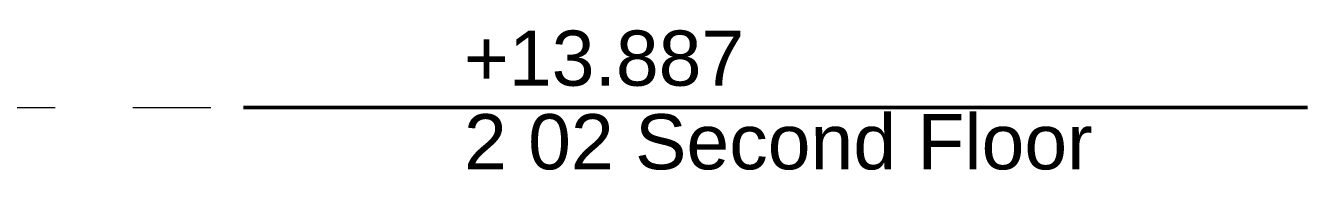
# Model space of a CAD drawing. Header units: millimetres. Extents: x -48147 to 1428745, y -495156 to 18123.
# Drawn here: x 1421819 to 1426473, y -482095 to -481502 of the extents above; entities that cross this region are included whole.
import ezdxf

# ---------------------------------------------------------------- set-up
doc = ezdxf.new("R2010")
doc.units = ezdxf.units.MM
doc.header["$MEASUREMENT"] = 0
doc.linetypes.add('Dashed', pattern=[2822.222233, 1411.111116, -1411.111116])
doc.linetypes.add('Wipeout_Contour', pattern=[1000, 0, -1000])
doc.layers.add('0_Pen_No__105', color=7, linetype='Continuous', lineweight=15, true_color=0xa6a6a6)
doc.layers.add('0_Pen_No__25', color=7, linetype='Continuous', lineweight=50, true_color=0x2a2a2a)
doc.layers.add('0_Pen_No__6', color=7, linetype='Continuous', lineweight=35)
doc.styles.add('GENERATED_STYLE_2', font='')
doc.styles.get('GENERATED_STYLE_2').set_extended_font_data('Swis721 BT')

# ---------------------------------------------------------------- blocks, each defined once
blk = doc.blocks.new('S-27 Building Section_STORY_MARKER', base_point=(1341556.5, -489899))
at = {"layer": '0_Pen_No__105', "linetype": 'Dashed', "ltscale": 0.2}
blk.add_line((1357862.3, -481799), (1422610.8, -481799), dxfattribs=at)
at = {"layer": '0_Pen_No__25', "linetype": 'Continuous'}
blk.add_line((1422610.8, -481799), (1422710.8, -481799), dxfattribs=at)
at = {"color": 254, "linetype": 'Wipeout_Contour', "lineweight": 0, "ltscale": 6015626.016029904}
blk.add_wipeout([(1426472.8, -481502.5), (1422810.8, -481502.5), (1422810.8, -482095.4), (1426472.8, -482095.4)], dxfattribs=at)
at = {"layer": '0_Pen_No__25', "linetype": 'Continuous'}
for p, q in [((1422710.8, -481799), (1422810.8, -481799)), ((1423010.8, -481799), (1422810.8, -481799)), ((1423010.8, -481799), (1423410.8, -481799)), ((1426472.8, -481799), (1423410.8, -481799))]:
    blk.add_line(p, q, dxfattribs=at)
at = {"layer": '0_Pen_No__6', "char_height": 200, "attachment_point": 1, "style": 'GENERATED_STYLE_2'}
for s, insert in [('\\A1;{\\fSwis721 BT|b0|i0|c0|p34;+13.887}', (1423410.7, -481520.1)), ('\\A1;{\\fSwis721 BT|b0|i0|c0|p34;2 02 Second Floor}', (1423410.7, -481823.1))]:
    blk.add_mtext(s, dxfattribs=dict(at, insert=insert))

msp = doc.modelspace()

# ---------------------------------------------------------------- block references
at = {"linetype": 'Continuous', "lineweight": 0}
msp.add_blockref('S-27 Building Section_STORY_MARKER', (1341556.5, -489899), dxfattribs=at)

doc.saveas('drawing.dxf')
